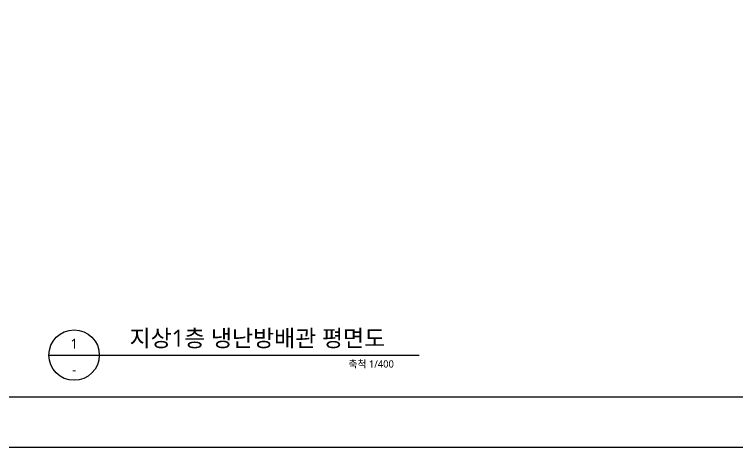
# Model space of a CAD drawing. Header units: millimetres. Extents: x 0 to 504600, y 0 to 118800.
# Drawn here: x 58691 to 118987, y 0 to 36084 of the extents above; entities that cross this region are included whole.
import ezdxf
from ezdxf.enums import TextEntityAlignment as Align

# ---------------------------------------------------------------- set-up
doc = ezdxf.new("R2010")
doc.units = ezdxf.units.MM
doc.header["$LTSCALE"] = 200
doc.layers.get('DEFPOINTS').update_dxf_attribs({"color": 137})
doc.layers.add('AA-MKXS', color=3, linetype='Continuous')
doc.layers.add('WALL-D', color=3, linetype='Continuous')
doc.styles.add('스타일1', font='malgun.ttf')

# ---------------------------------------------------------------- blocks, each defined once
blk = doc.blocks.new('sheet-line')
at = {"layer": 'DEFPOINTS'}
blk.add_lwpolyline([(168200, -356400), (0, -356400), (0, -237600), (168200, -237600)], close=True, dxfattribs=at)

msp = doc.modelspace()

# ---------------------------------------------------------------- linework, layer by layer
at = {"layer": 'AA-MKXS', "color": 7}
msp.add_line((61566, 7700), (92430, 7700), dxfattribs=at)
msp.add_circle((63667, 7700), 2100, dxfattribs=at)
at = {"layer": 'DEFPOINTS'}
msp.add_lwpolyline([(9300, 114600), (146700, 114600), (146700, 4200), (9300, 4200)], close=True, dxfattribs=at)
msp.add_lwpolyline([(9300, 114600), (146700, 114600), (146700, 4200), (9300, 4200)], close=True, dxfattribs=at)

# ---------------------------------------------------------------- block references
at = {"layer": 'WALL-D'}
msp.add_blockref('sheet-line', (0, 356400), dxfattribs=at)
msp.add_blockref('sheet-line', (0, 356400), dxfattribs=at)

# ---------------------------------------------------------------- texts
at = {"layer": 'AA-MKXS', "linetype": 'Continuous', "style": '스타일1'}
msp.add_text('지상1층 냉난방배관 평면도', height=1400, dxfattribs=at).set_placement((68287, 8409))
msp.add_text('1', height=840, dxfattribs=at).set_placement((63674, 8224), align=Align.CENTER)
msp.add_text('축척 1/400', height=600, dxfattribs=at).set_placement((90330, 6965), align=Align.MIDDLE_RIGHT)
at = {"layer": 'AA-MKXS', "style": '스타일1'}
msp.add_text('-', height=840, dxfattribs=at).set_placement((63667, 6499), align=Align.MIDDLE)

doc.saveas('drawing.dxf')
